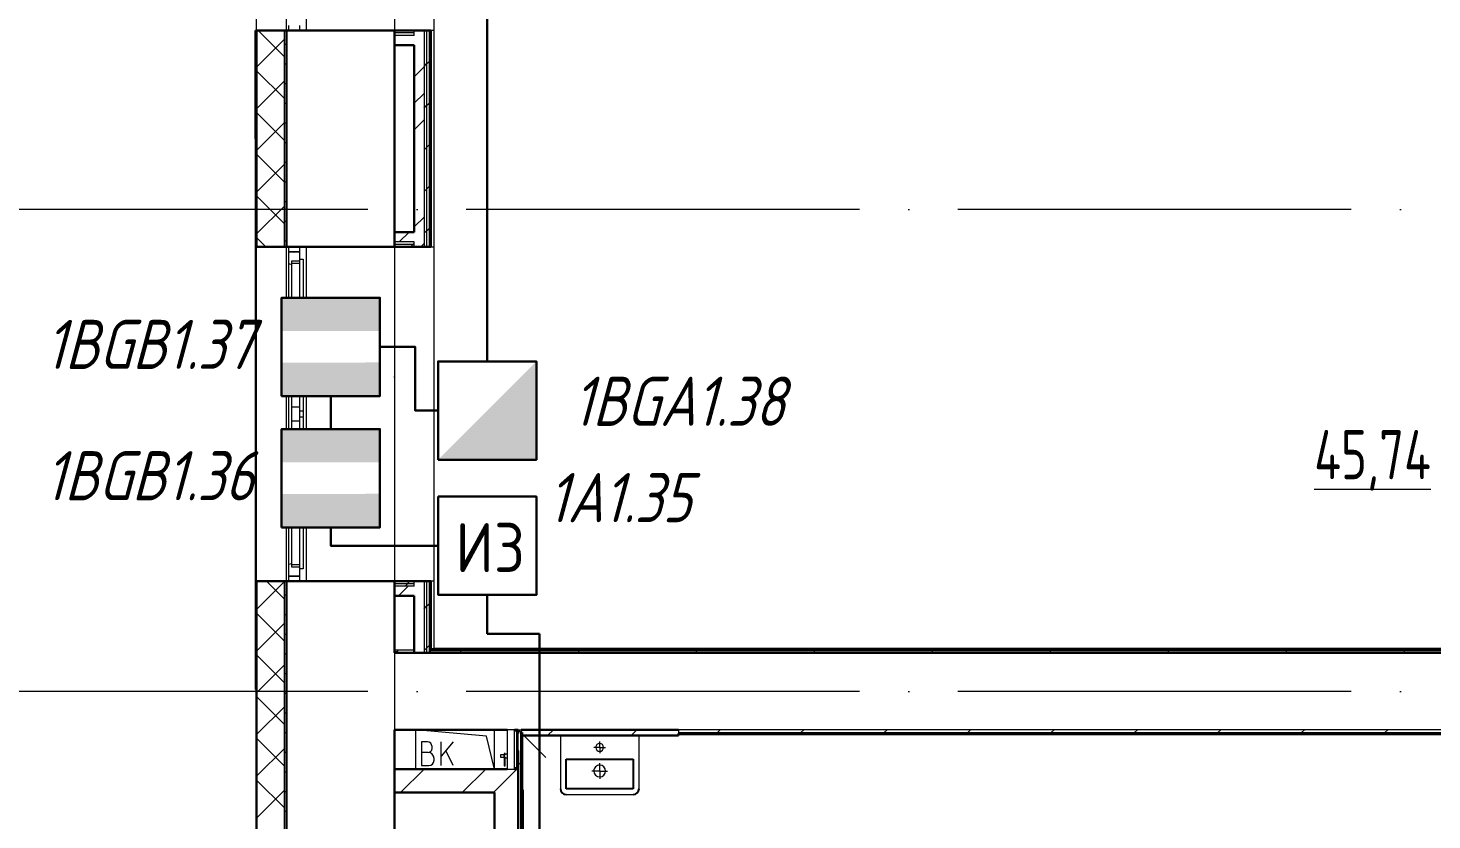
# Model space of a CAD drawing. Header units: millimetres. Extents: x -259793 to 1187961, y -549744 to 43070.
# Drawn here: x -67320 to -60181, y -14647 to -10621 of the extents above; entities that cross this region are included whole.
import ezdxf
from ezdxf.enums import TextEntityAlignment as Align

# ---------------------------------------------------------------- set-up
doc = ezdxf.new("R2010")
doc.units = ezdxf.units.MM
doc.linetypes.add('ADSK_Линия сетки', pattern=[25, 20, -2.5, 0, -2.5])
for name, color, linetype, lineweight in [('_ Окна', 7, 'Continuous', 9), ('RC-Извещатели_охранные', 5, 'Continuous', 30), ('RC-Линии_связи-Адресные', 5, 'Continuous', 30), ('RC-Прочее_оборудование', 5, 'Continuous', 30), ('лс', 5, 'Continuous', 30), ('Марки помещений', 252, 'Continuous', 20), ('Оборудование', 8, 'Continuous', 18), ('Ограждение', 252, 'Continuous', 9), ('Окна', 252, 'Continuous', 9), ('Оси', 252, 'Continuous', 9), ('Перекрытие', 252, 'Continuous', 18), ('Стены внутренние', 7, 'Continuous', 18), ('Стены наружные', 7, 'Continuous', 18), ('Стены штриховка', 7, 'Continuous', 9)]:
    doc.layers.add(name, color=color, linetype=linetype, lineweight=lineweight)
doc.layers.add('RC-Позиционные_обозначения', color=7, linetype='Continuous')
doc.layers.add('Узлы', color=7, linetype='Continuous')
doc.styles.add('GOST Common_3', font='', dxfattribs={"height": 3.5})
doc.styles.add('ISOCPEUR', font='isocpeur.ttf', dxfattribs={"width": 0.9, "height": 350})
doc.styles.add('RubezhCAD', font='', dxfattribs={"oblique": 10})
doc.styles.get("Standard").update_dxf_attribs({"font": ''})
doc.styles.get('GOST Common_3').set_extended_font_data('GOST 2.304 type A')
doc.styles.get('RubezhCAD').set_extended_font_data('GOST type A')
doc.styles.get('Standard').set_extended_font_data('GOST type B')

# ---------------------------------------------------------------- blocks, each defined once
blk = doc.blocks.new('RC-UGO-IOZ-02')
at = {"layer": 'RC-Извещатели_охранные'}
blk.add_attdef('PSTN', text='', height=2.5, dxfattribs=at).set_placement((0.977, 2.603), align=Align.BOTTOM_LEFT)
blk.add_wipeout([(2.5, -2.5), (2.5, 2.5), (-2.5, 2.5), (-2.5, -2.5)]).dxf.layer = 'RC-Извещатели_охранные'
blk.add_wipeout([(-2.5, -2.5), (-2.5, 2.5), (2.5, 2.5), (2.5, -2.5)]).dxf.layer = 'RC-Извещатели_охранные'
h = blk.add_hatch(color=256, dxfattribs=at)
h.dxf.hatch_style = 1
h.paths.add_polyline_path([(2.5, -2.5), (2.5, 2.5), (0, 0), (-2.5, -2.5)])
blk.add_lwpolyline([(-2.5, -2.5), (2.5, -2.5), (2.5, 2.5), (-2.5, 2.5)], close=True, dxfattribs=at)
blk = doc.blocks.new('RC-UGO-IOM-02')
at = {"layer": 'RC-Извещатели_охранные'}
blk.add_point((0, 0), dxfattribs=at)
blk.add_attdef('PSTN', text='', height=2.5, dxfattribs=at).set_placement((0.977, 2.603), align=Align.BOTTOM_LEFT)
blk.add_wipeout([(2.5, -2.5), (2.5, 2.5), (-2.5, 2.5), (-2.5, -2.5)]).dxf.layer = 'RC-Извещатели_охранные'
blk.add_wipeout([(-2.5, -2.5), (-2.5, 2.5), (2.5, 2.5), (2.5, -2.5)]).dxf.layer = 'RC-Извещатели_охранные'
h = blk.add_hatch(color=256, dxfattribs=at)
h.dxf.hatch_style = 1
h.paths.add_polyline_path([(2.5, 0.8), (2.5, 2.506), (-2.5, 2.499), (-2.5, 0.8)])
h = blk.add_hatch(color=256, dxfattribs=at)
h.dxf.hatch_style = 1
h.paths.add_polyline_path([(2.5, -2.5), (2.5, -0.794), (-2.5, -0.801), (-2.5, -2.5)])
blk.add_lwpolyline([(-2.5, -2.5), (2.5, -2.5), (2.5, 2.5), (-2.5, 2.5)], close=True, dxfattribs=at)
blk = doc.blocks.new('RC-UGO-IZ-01')
at = {"layer": 'RC-Прочее_оборудование'}
blk.add_point((2.5, 0), dxfattribs=at)
blk.add_attdef('PSTN', text='', height=2.5, dxfattribs=at).set_placement((5.664, 2.581), align=Align.BOTTOM_CENTER)
blk.add_wipeout([(2.493, -2.499), (-2.493, -2.499), (-2.493, 2.499), (2.493, 2.499)]).dxf.layer = 'RC-Прочее_оборудование'
blk.add_wipeout([(-2.493, -2.499), (-2.493, 2.499), (2.493, 2.499), (2.493, -2.499)]).dxf.layer = 'RC-Прочее_оборудование'
blk.add_lwpolyline([(-2.493, 2.499), (2.493, 2.499), (2.493, -2.499), (-2.493, -2.499), (-2.493, 2.499)], close=True, dxfattribs=at)
blk.add_lwpolyline([(-2.493, 2.499), (-2.487, 2.499)], dxfattribs=at)
blk.add_lwpolyline([(-2.493, 2.499), (-2.487, 2.499)], dxfattribs=at)
at = {"layer": 'RC-Прочее_оборудование', "ltscale": 100, "style": 'ISOCPEUR', "width": 0.9}
blk.add_text('ИЗ', height=2.5, dxfattribs=at).set_placement((0.145, -0.085), align=Align.MIDDLE)
blk = doc.blocks.new('1 этаж')
at = {"color": 251, "lineweight": 18, "true_color": 0x636466}
for p, q in [((-64988.1, -14222.1), (-65347.8, -14188.7)), ((-65347.8, -14388.7), (-65347.8, -14188.7)), ((-65288.8, -14251), (-65318.8, -14251)), ((-65318.8, -14251), (-65318.8, -14371)), ((-65265.4, -14284.3), (-65265.4, -14274.3)), ((-65158.8, -14251), (-65218.8, -14322.5)), ((-65218.8, -14371), (-65218.8, -14251)), ((-64947.8, -14388.7), (-64988.1, -14222.1)), ((-65285.4, -14304.3), (-65318.8, -14304.3)), ((-65255.4, -14344.3), (-65255.4, -14334.3)), ((-65158.8, -14371), (-65194.7, -14293.9)), ((-65318.8, -14371), (-65282.1, -14371))]:
    blk.add_line(p, q, dxfattribs=at)
for centre, radius, start, end in [((-65288.8, -14274.3), 23.3, 0, 90), ((-65285.4, -14284.3), 20, 270, 0), ((-65285.4, -14334.3), 30, 0, 90), ((-65282.1, -14344.3), 26.7, 270, 0)]:
    blk.add_arc(centre, radius, start, end, dxfattribs=at)
at = {"layer": '_ Окна', "color": 251, "true_color": 0x636466}
for p, q in [((-65995.8, -10608.7), (-65995.8, -10633.7)), ((-65937.8, -10633.7), (-65937.8, -10608.7)), ((-65995.8, -11733.7), (-65995.8, -11758.7)), ((-65995.8, -11758.7), (-65937.8, -11758.7)), ((-65937.8, -11758.7), (-65937.8, -11733.7)), ((-65937.8, -13408.7), (-65995.8, -13408.7)), ((-65995.8, -13408.7), (-65995.8, -13433.7)), ((-65937.8, -13433.7), (-65937.8, -13408.7))]:
    blk.add_line(p, q, dxfattribs=at)
at = {"layer": '_ Окна', "color": 251, "lineweight": 18, "true_color": 0x636466}
for p, q in [((-65937.8, -11758.7), (-65995.8, -11758.7)), ((-65995.8, -11758.7), (-65995.8, -11818.2)), ((-65937.8, -11796.7), (-65937.8, -11758.7)), ((-65995.8, -11818.2), (-65978.8, -11822.7)), ((-65978.8, -11804.7), (-65937.8, -11804.7)), ((-65978.8, -11816.7), (-65978.8, -11804.7)), ((-65978.8, -13344.7), (-65995.8, -13349.3)), ((-65995.8, -13349.3), (-65995.8, -13408.7)), ((-65995.8, -13408.7), (-65937.8, -13408.7)), ((-65978.8, -13362.7), (-65978.8, -13350.7)), ((-65937.8, -13362.7), (-65978.8, -13362.7)), ((-65937.8, -13408.7), (-65937.8, -13370.7))]:
    blk.add_line(p, q, dxfattribs=at)
at = {"layer": 'Оборудование', "color": 251, "true_color": 0x636466}
for p, q in [((-64846.4, -14188.7), (-64882.8, -14188.7)), ((-64882.8, -14188.7), (-64882.8, -14388.7)), ((-64845.5, -14387.8), (-64845.5, -14189.6)), ((-64835.8, -14195.7), (-64845.5, -14195.7)), ((-64834.8, -14380.8), (-64834.8, -14196.7)), ((-64827.8, -14188.7), (-64686.4, -14330.2)), ((-64835.8, -14216.7), (-64834.4, -14216.7)), ((-64834.3, -14216.7), (-64835.8, -14216.7)), ((-64827.8, -14207.7), (-64833.3, -14207.7)), ((-64827.8, -14369.7), (-64827.8, -14207.7)), ((-64900.7, -14316.1), (-64918.1, -14316.1)), ((-64918.1, -14316.1), (-64918.1, -14328.4)), ((-64918.1, -14328.4), (-64900.7, -14328.4)), ((-64898.7, -14314.2), (-64900.7, -14316.1)), ((-64900.7, -14316.1), (-64900.7, -14328.4)), ((-64900.7, -14328.4), (-64898.7, -14330.3)), ((-64882.8, -14312.6), (-64898.7, -14312.6)), ((-64898.7, -14312.6), (-64898.7, -14331.9)), ((-64898.7, -14331.9), (-64882.8, -14331.9)), ((-64893.2, -14309.1), (-64898.2, -14309.1)), ((-64898.2, -14309.1), (-64898.2, -14317.4)), ((-64898.2, -14327.1), (-64898.2, -14372.9)), ((-64893.2, -14317.4), (-64893.2, -14309.1)), ((-64893.2, -14372.9), (-64893.2, -14327.1)), ((-64825.8, -14292.2), (-64827.8, -14292.2)), ((-64825.8, -14296.2), (-64825.8, -14292.2)), ((-64825.8, -14296.2), (-64825.8, -14356.7)), ((-64898.2, -14372.9), (-64893.2, -14372.9)), ((-64882.8, -14388.7), (-64846.4, -14388.7)), ((-64845.5, -14381.7), (-64835.8, -14381.7)), ((-64834.4, -14360.7), (-64835.8, -14360.7)), ((-64834.4, -14360.7), (-64835.8, -14360.7)), ((-64833.3, -14369.7), (-64827.8, -14369.7)), ((-64827.8, -14360.7), (-64825.8, -14360.7)), ((-64825.8, -14360.7), (-64825.8, -14356.7))]:
    blk.add_line(p, q, dxfattribs=at)
for points, knots in [([(-64845.5, -14189.6), (-64845.5, -14189.6), (-64845.5, -14189.4), (-64845.6, -14189.3), (-64845.7, -14189.1), (-64845.8, -14189), (-64846, -14188.8), (-64846.2, -14188.8), (-64846.3, -14188.7), (-64846.4, -14188.7)], [-1, -1, -1, -1, -0.833333, -0.75, -0.583333, -0.458333, -0.333333, -0.166667, 0, 0, 0, 0]), ([(-64834.8, -14196.7), (-64834.8, -14196.6), (-64834.8, -14196.5), (-64834.9, -14196.3), (-64834.9, -14196.2), (-64835, -14196.1), (-64835.1, -14196), (-64835.3, -14195.8), (-64835.5, -14195.8), (-64835.7, -14195.7), (-64835.8, -14195.7)], [-1, -1, -1, -1, -0.833333, -0.75, -0.666667, -0.583333, -0.458333, -0.333333, -0.166667, 0, 0, 0, 0]), ([(-64833.3, -14207.7), (-64833.4, -14207.7), (-64833.6, -14207.7), (-64833.9, -14207.6), (-64834, -14207.5), (-64834.2, -14207.4), (-64834.4, -14207.3), (-64834.5, -14207.1), (-64834.6, -14207), (-64834.7, -14206.8), (-64834.8, -14206.5), (-64834.8, -14206.3), (-64834.8, -14206.2)], [-1, -1, -1, -1, -0.833333, -0.75, -0.666667, -0.583333, -0.5, -0.416667, -0.333333, -0.25, -0.166667, 0, 0, 0, 0]), ([(-64846.4, -14388.7), (-64846.3, -14388.7), (-64846.2, -14388.7), (-64846, -14388.6), (-64845.8, -14388.5), (-64845.7, -14388.4), (-64845.6, -14388.2), (-64845.5, -14388), (-64845.5, -14387.9), (-64845.5, -14387.8)], [0, 0, 0, 0, 0.166667, 0.333333, 0.458333, 0.583333, 0.708333, 0.833333, 1, 1, 1, 1]), ([(-64835.8, -14381.7), (-64835.7, -14381.7), (-64835.5, -14381.7), (-64835.3, -14381.6), (-64835.1, -14381.5), (-64835, -14381.4), (-64834.9, -14381.3), (-64834.9, -14381.1), (-64834.8, -14381), (-64834.8, -14380.9), (-64834.8, -14380.8)], [0, 0, 0, 0, 0.166667, 0.333333, 0.458333, 0.583333, 0.666667, 0.75, 0.833333, 1, 1, 1, 1]), ([(-64834.8, -14371.3), (-64834.8, -14371.1), (-64834.8, -14370.9), (-64834.7, -14370.7), (-64834.6, -14370.5), (-64834.5, -14370.3), (-64834.4, -14370.2), (-64834.2, -14370), (-64834, -14369.9), (-64833.9, -14369.8), (-64833.6, -14369.8), (-64833.4, -14369.7), (-64833.3, -14369.7)], [0, 0, 0, 0, 0.166667, 0.25, 0.333333, 0.416667, 0.5, 0.583333, 0.666667, 0.75, 0.833333, 1, 1, 1, 1])]:
    blk.add_open_spline(points, degree=3, knots=knots, dxfattribs=at)
at = {"layer": 'Ограждение', "color": 251, "true_color": 0x636466}
for p, q in [((-65255.8, -6073.7), (-65255.8, -13778.7)), ((-65905.8, -8933.7), (-65905.8, -10633.7)), ((-65455.8, -8933.7), (-65455.8, -10633.7)), ((-65255.8, -8933.7), (-65255.8, -10633.7)), ((-65255.8, -10633.7), (-65270.8, -10633.7)), ((-65905.8, -11733.7), (-65905.8, -13433.7)), ((-65455.8, -11733.7), (-65455.8, -13433.7)), ((-65270.8, -11733.7), (-65255.8, -11733.7)), ((-65255.8, -11733.7), (-65255.8, -13433.7)), ((-65255.8, -13433.7), (-65270.8, -13433.7)), ((-65255.8, -13773.7), (-59525.8, -13773.7)), ((-65355.8, -13783.7), (-65455.8, -13783.7)), ((-64012.8, -14213.7), (-58590.8, -14213.7)), ((-64807.8, -14493.7), (-64802.8, -14493.7)), ((-64802.8, -14493.7), (-64802.8, -19958.7))]:
    blk.add_line(p, q, dxfattribs=at)
at = {"layer": 'Окна', "color": 251, "true_color": 0x636466}
for p, q in [((-65995.8, -11818.2), (-65995.8, -13349.3)), ((-65978.8, -12548.7), (-65978.8, -11816.7)), ((-65978.8, -11816.7), (-65937.8, -11816.7)), ((-65937.8, -12568.7), (-65937.8, -11796.7)), ((-65937.8, -11796.7), (-65920.8, -11796.7)), ((-65920.8, -11796.7), (-65920.8, -12568.7)), ((-65978.8, -12618.7), (-65978.8, -12548.7)), ((-65937.8, -12548.7), (-65978.8, -12548.7)), ((-65978.8, -13350.7), (-65978.8, -12618.7)), ((-65978.8, -12618.7), (-65937.8, -12618.7)), ((-65937.8, -12598.7), (-65937.8, -12568.7)), ((-65920.8, -12568.7), (-65937.8, -12568.7)), ((-65937.8, -13370.7), (-65937.8, -12598.7)), ((-65937.8, -12598.7), (-65920.8, -12598.7)), ((-65920.8, -12568.7), (-65920.8, -12598.7)), ((-65920.8, -12598.7), (-65920.8, -13370.7)), ((-65937.8, -13350.7), (-65978.8, -13350.7)), ((-65920.8, -13370.7), (-65937.8, -13370.7))]:
    blk.add_line(p, q, dxfattribs=at)
at = {"layer": 'Оси', "color": 251, "linetype": 'ADSK_Линия сетки', "ltscale": 100, "true_color": 0x636466}
for p, q in [((-65455.8, -2643.7), (-65455.8, -33769.9)), ((4411.5, -11543.7), (-72528.1, -11543.7)), ((4411.5, -13993.7), (-72528.1, -13993.7))]:
    blk.add_line(p, q, dxfattribs=at)
at = {"layer": 'Перекрытие', "color": 251, "ltscale": 100, "true_color": 0x636466}
blk.add_line((-65347.8, -14388.7), (-65347.8, -14188.7), dxfattribs=at)
at = {"layer": 'Стены внутренние', "color": 251, "true_color": 0x636466}
for p, q in [((-66157.8, -10633.7), (-66157.8, -8933.7)), ((-66005.8, -10633.7), (-66005.8, -8933.7)), ((-66157.8, -13433.7), (-66157.8, -11733.7)), ((-66005.8, -13433.7), (-66005.8, -11733.7)), ((-64827.8, -14188.7), (-64812.8, -14188.7))]:
    blk.add_line(p, q, dxfattribs=at)
at = {"layer": 'Стены внутренние', "color": 251, "lineweight": 30, "true_color": 0x636466}
for p, q in [((-66157.8, -10633.7), (-66157.8, -11733.7)), ((-66015.8, -10633.7), (-66157.8, -10633.7)), ((-65455.8, -10633.7), (-66005.8, -10633.7)), ((-66005.8, -10633.7), (-66005.8, -11733.7)), ((-65455.8, -11658.7), (-65455.8, -10708.7)), ((-66157.8, -11733.7), (-66015.8, -11733.7)), ((-66005.8, -11733.7), (-65455.8, -11733.7)), ((-66157.8, -13433.7), (-66157.8, -20845.7)), ((-66015.8, -13433.7), (-66157.8, -13433.7)), ((-65455.8, -13433.7), (-66005.8, -13433.7)), ((-66005.8, -13433.7), (-66005.8, -20693.7)), ((-65455.8, -13798.7), (-65455.8, -13508.7)), ((-65355.8, -13798.7), (-65455.8, -13798.7)), ((-65455.8, -14388.7), (-65455.8, -14188.7)), ((-65455.8, -14188.7), (-64882.8, -14188.7)), ((-64846.2, -14188.7), (-64827.8, -14188.7)), ((-64812.8, -14188.7), (-64012.8, -14188.7)), ((-65455.8, -20143.7), (-65455.8, -14508.7))]:
    blk.add_line(p, q, dxfattribs=at)
at = {"layer": 'Стены внутренние', "color": 251, "linetype": 'Continuous', "lineweight": 9, "true_color": 0x636466}
for p, q in [((-66015.8, -10767.9), (-66148, -10635.7)), ((-66155.8, -10817.6), (-66015.8, -10677.6)), ((-66015.8, -10980), (-66155.8, -10840)), ((-66155.8, -11029.7), (-66015.8, -10889.7)), ((-66015.8, -11192.1), (-66155.8, -11052.1)), ((-66155.8, -11080), (-66155.8, -11080)), ((-66155.8, -11241.8), (-66015.8, -11101.8)), ((-66015.8, -11404.3), (-66155.8, -11264.3)), ((-66155.8, -11283.2), (-66155.8, -11283.2)), ((-66155.8, -11454), (-66015.8, -11314)), ((-66015.8, -11616.4), (-66155.8, -11476.4)), ((-66155.8, -11666.1), (-66015.8, -11526.1)), ((-66155.8, -11588), (-66155.8, -11588)), ((-66112.6, -11731.7), (-66155.8, -11688.5)), ((-66155.8, -13575.3), (-66015.8, -13435.3)), ((-66125.2, -13435.7), (-66125.6, -13435.2)), ((-66015.8, -13525.6), (-66105.7, -13435.7)), ((-66155.8, -13518.4), (-66155.8, -13518.4)), ((-66015.8, -13737.7), (-66155.8, -13597.7)), ((-66155.8, -13787.4), (-66015.8, -13647.4)), ((-66015.8, -13949.9), (-66155.8, -13809.9)), ((-66155.8, -13823.2), (-66155.8, -13823.2)), ((-66155.8, -13999.6), (-66015.8, -13859.6)), ((-66015.8, -14162), (-66155.8, -14022)), ((-66155.8, -14211.7), (-66015.8, -14071.7)), ((-66155.9, -14195.3), (-66157.8, -14192.1)), ((-66015.8, -14374.1), (-66155.8, -14234.1)), ((-66155.8, -14423.8), (-66015.8, -14283.8)), ((-66155.8, -14398.8), (-66157.8, -14395.3)), ((-66155.8, -14432.8), (-66155.8, -14432.8)), ((-66015.8, -14586.3), (-66155.8, -14446.3)), ((-66155.8, -14636), (-66015.8, -14496)), ((-66155.8, -14636), (-66155.8, -14636))]:
    blk.add_line(p, q, dxfattribs=at)
at = {"layer": 'Стены наружные', "color": 251, "lineweight": 30, "true_color": 0x636466}
for p, q in [((-66162.8, -10633.7), (-66162.8, -11183.7)), ((-66157.8, -10633.7), (-66162.8, -10633.7)), ((-66005.8, -10633.7), (-66015.8, -10633.7)), ((-65270.8, -10633.7), (-65455.8, -10633.7)), ((-65455.8, -10633.7), (-65455.8, -10708.7)), ((-65270.8, -11733.7), (-65270.8, -10633.7)), ((-65455.8, -10708.7), (-65355.8, -10708.7)), ((-65355.8, -10708.7), (-65355.8, -11658.7)), ((-66162.8, -11183.7), (-66157.8, -11183.7)), ((-65355.8, -11658.7), (-65455.8, -11658.7)), ((-65455.8, -11658.7), (-65455.8, -11733.7)), ((-66015.8, -11733.7), (-66005.8, -11733.7)), ((-65455.8, -11733.7), (-65270.8, -11733.7)), ((-66005.8, -13433.7), (-66015.8, -13433.7)), ((-65270.8, -13433.7), (-65455.8, -13433.7)), ((-65455.8, -13433.7), (-65455.8, -13508.7)), ((-65270.8, -13778.7), (-65270.8, -13433.7)), ((-65455.8, -13508.7), (-65355.8, -13508.7)), ((-65355.8, -13508.7), (-65355.8, -13798.7)), ((-65355.8, -13798.7), (-59500.8, -13798.7)), ((-65275.8, -13783.7), (-65275.8, -13778.7)), ((-59515.8, -13783.7), (-65275.8, -13783.7)), ((-59520.8, -13778.7), (-65270.8, -13778.7)), ((-64827.8, -14188.7), (-64827.8, -14207.7)), ((-64807.8, -14203.7), (-64812.8, -14203.7)), ((-64812.8, -14203.7), (-64812.8, -19963.7)), ((-64807.8, -19958.7), (-64807.8, -14203.7)), ((-64812.8, -14218.7), (-64012.8, -14218.7)), ((-64012.8, -14208.7), (-58590.8, -14208.7)), ((-64012.8, -14218.7), (-64012.8, -14208.7)), ((-64882.8, -14388.7), (-65455.8, -14388.7)), ((-65455.8, -14388.7), (-65455.8, -14508.7)), ((-64827.8, -14388.7), (-64846.2, -14388.7)), ((-64827.8, -14369.7), (-64827.8, -19968.7)), ((-65455.8, -14508.7), (-64947.8, -14508.7)), ((-64947.8, -14508.7), (-64947.8, -20143.7))]:
    blk.add_line(p, q, dxfattribs=at)
at = {"layer": 'Стены наружные', "color": 251, "linetype": 'Continuous', "lineweight": 9, "true_color": 0x636466}
for p, q in [((-66005.8, -10704), (-66015.8, -10704)), ((-65360.6, -10658.7), (-65355.8, -10654)), ((-65275.8, -10644.7), (-65270.8, -10639.7)), ((-65275.8, -10715.4), (-65270.8, -10710.4)), ((-66005.8, -10804), (-66015.8, -10804)), ((-65355.8, -10868.7), (-65305.8, -10818.7)), ((-65305.8, -10816.1), (-65293.3, -10803.6)), ((-65293.3, -10803.6), (-65280.8, -10791.1)), ((-65275.8, -10786.1), (-65270.8, -10781.1)), ((-66005.8, -10904), (-66015.8, -10904)), ((-65275.8, -10856.8), (-65270.8, -10851.8)), ((-65355.8, -11003.6), (-65305.8, -10953.6)), ((-65275.8, -10927.5), (-65270.8, -10922.5)), ((-65275.8, -10998.2), (-65270.8, -10993.2)), ((-66005.8, -11004), (-66015.8, -11004)), ((-65305.8, -11028.2), (-65293.3, -11015.7)), ((-65293.3, -11015.7), (-65280.8, -11003.2)), ((-65280.8, -11003.2), (-65275.8, -10998.2)), ((-65275.8, -11069), (-65270.8, -11064)), ((-66005.8, -11104), (-66015.8, -11104)), ((-65355.8, -11138.6), (-65305.8, -11088.6)), ((-65275.8, -11139.7), (-65270.8, -11134.7)), ((-66005.8, -11204), (-66015.8, -11204)), ((-65275.8, -11210.4), (-65270.8, -11205.4)), ((-65305.8, -11240.4), (-65293.3, -11227.9)), ((-65293.3, -11227.9), (-65280.8, -11215.4)), ((-65275.8, -11281.1), (-65270.8, -11276.1)), ((-66005.8, -11304), (-66015.8, -11304)), ((-65275.8, -11351.8), (-65270.8, -11346.8)), ((-66005.8, -11404), (-66015.8, -11404)), ((-65275.8, -11422.5), (-65270.8, -11417.5)), ((-65305.8, -11452.5), (-65293.3, -11440)), ((-65293.3, -11440), (-65280.8, -11427.5)), ((-65280.8, -11427.5), (-65275.8, -11422.5)), ((-65275.8, -11493.2), (-65270.8, -11488.2)), ((-66005.8, -11504), (-66015.8, -11504)), ((-65275.8, -11563.9), (-65270.8, -11558.9)), ((-66005.8, -11604), (-66015.8, -11604)), ((-65355.8, -11632), (-65305.8, -11582)), ((-65275.8, -11634.6), (-65270.8, -11629.6)), ((-66005.8, -11704), (-66015.8, -11704)), ((-65432.5, -11708.7), (-65382.5, -11658.7)), ((-65305.8, -11664.6), (-65293.3, -11652.1)), ((-65293.3, -11652.1), (-65280.8, -11639.6)), ((-65275.8, -11705.4), (-65270.8, -11700.4)), ((-65374.9, -11733.7), (-65362.4, -11721.2)), ((-65362.4, -11721.2), (-65355.8, -11714.6)), ((-65322.6, -11733.7), (-65305.8, -11717)), ((-65436, -13508.7), (-65386, -13458.7)), ((-65402.8, -13458.7), (-65390.3, -13446.2)), ((-65390.3, -13446.2), (-65377.8, -13433.7)), ((-65275.8, -13473.1), (-65270.8, -13468.1)), ((-66005.8, -13504), (-66015.8, -13504)), ((-65305.8, -13573.8), (-65293.3, -13561.3)), ((-65293.3, -13561.3), (-65280.8, -13548.8)), ((-65280.8, -13548.8), (-65275.8, -13543.8)), ((-65275.8, -13543.8), (-65270.8, -13538.8)), ((-66005.8, -13604), (-66015.8, -13604)), ((-65275.8, -13614.5), (-65270.8, -13609.5)), ((-66005.8, -13704), (-66015.8, -13704)), ((-65275.8, -13685.3), (-65270.8, -13680.3)), ((-65305.8, -13786), (-65293.3, -13773.5)), ((-65293.3, -13773.5), (-65280.8, -13761)), ((-65275.8, -13756), (-65270.8, -13751)), ((-66005.8, -13804), (-66015.8, -13804)), ((-65232.9, -13783.7), (-65227.9, -13778.7)), ((-65162.1, -13783.7), (-65157.1, -13778.7)), ((-65119.8, -13798.7), (-65119.8, -13783.7)), ((-65091.4, -13783.7), (-65086.4, -13778.7)), ((-65020.7, -13783.7), (-65015.7, -13778.7)), ((-64950, -13783.7), (-64945, -13778.7)), ((-64879.3, -13783.7), (-64874.3, -13778.7)), ((-64808.6, -13783.7), (-64803.6, -13778.7)), ((-64737.9, -13783.7), (-64732.9, -13778.7)), ((-64667.2, -13783.7), (-64662.2, -13778.7)), ((-64596.5, -13783.7), (-64591.5, -13778.7)), ((-64525.8, -13783.7), (-64520.8, -13778.7)), ((-64519.8, -13798.7), (-64519.8, -13783.7)), ((-64455, -13783.7), (-64450, -13778.7)), ((-64384.3, -13783.7), (-64379.3, -13778.7)), ((-64313.6, -13783.7), (-64308.6, -13778.7)), ((-64242.9, -13783.7), (-64237.9, -13778.7)), ((-64172.2, -13783.7), (-64167.2, -13778.7)), ((-64101.5, -13783.7), (-64096.5, -13778.7)), ((-64030.8, -13783.7), (-64025.8, -13778.7)), ((-63960.1, -13783.7), (-63955.1, -13778.7)), ((-63919.8, -13798.7), (-63919.8, -13783.7)), ((-63889.4, -13783.7), (-63884.4, -13778.7)), ((-63818.6, -13783.7), (-63813.6, -13778.7)), ((-63747.9, -13783.7), (-63742.9, -13778.7)), ((-63677.2, -13783.7), (-63672.2, -13778.7)), ((-63606.5, -13783.7), (-63601.5, -13778.7)), ((-63535.8, -13783.7), (-63530.8, -13778.7)), ((-63465.1, -13783.7), (-63460.1, -13778.7)), ((-63394.4, -13783.7), (-63389.4, -13778.7)), ((-63323.7, -13783.7), (-63318.7, -13778.7)), ((-63319.8, -13798.7), (-63319.8, -13783.7)), ((-63253, -13783.7), (-63248, -13778.7)), ((-63182.3, -13783.7), (-63177.3, -13778.7)), ((-63111.5, -13783.7), (-63106.5, -13778.7)), ((-63040.8, -13783.7), (-63035.8, -13778.7)), ((-62970.1, -13783.7), (-62965.1, -13778.7)), ((-62899.4, -13783.7), (-62894.4, -13778.7)), ((-62828.7, -13783.7), (-62823.7, -13778.7)), ((-62758, -13783.7), (-62753, -13778.7)), ((-62719.8, -13798.7), (-62719.8, -13783.7)), ((-62687.3, -13783.7), (-62682.3, -13778.7)), ((-62616.6, -13783.7), (-62611.6, -13778.7)), ((-62545.9, -13783.7), (-62540.9, -13778.7)), ((-62475.1, -13783.7), (-62470.1, -13778.7)), ((-62404.4, -13783.7), (-62399.4, -13778.7)), ((-62333.7, -13783.7), (-62328.7, -13778.7)), ((-62263, -13783.7), (-62258, -13778.7)), ((-62192.3, -13783.7), (-62187.3, -13778.7)), ((-62121.6, -13783.7), (-62116.6, -13778.7)), ((-62119.8, -13798.7), (-62119.8, -13783.7)), ((-62050.9, -13783.7), (-62045.9, -13778.7)), ((-61980.2, -13783.7), (-61975.2, -13778.7)), ((-61909.5, -13783.7), (-61904.5, -13778.7)), ((-61838.7, -13783.7), (-61833.7, -13778.7)), ((-61768, -13783.7), (-61763, -13778.7)), ((-61697.3, -13783.7), (-61692.3, -13778.7)), ((-61626.6, -13783.7), (-61621.6, -13778.7)), ((-61555.9, -13783.7), (-61550.9, -13778.7)), ((-61519.8, -13798.7), (-61519.8, -13783.7)), ((-61485.2, -13783.7), (-61480.2, -13778.7)), ((-61414.5, -13783.7), (-61409.5, -13778.7)), ((-61343.8, -13783.7), (-61338.8, -13778.7)), ((-61273.1, -13783.7), (-61268.1, -13778.7)), ((-61202.4, -13783.7), (-61197.4, -13778.7)), ((-61131.6, -13783.7), (-61126.6, -13778.7)), ((-61060.9, -13783.7), (-61055.9, -13778.7)), ((-60990.2, -13783.7), (-60985.2, -13778.7)), ((-60919.8, -13798.7), (-60919.8, -13783.7)), ((-60919.5, -13783.7), (-60914.5, -13778.7)), ((-60848.8, -13783.7), (-60843.8, -13778.7)), ((-60778.1, -13783.7), (-60773.1, -13778.7)), ((-60707.4, -13783.7), (-60702.4, -13778.7)), ((-60636.7, -13783.7), (-60631.7, -13778.7)), ((-60566, -13783.7), (-60561, -13778.7)), ((-60495.2, -13783.7), (-60490.2, -13778.7)), ((-60424.5, -13783.7), (-60419.5, -13778.7)), ((-60353.8, -13783.7), (-60348.8, -13778.7)), ((-60319.8, -13798.7), (-60319.8, -13783.7)), ((-60283.1, -13783.7), (-60278.1, -13778.7)), ((-60212.4, -13783.7), (-60207.4, -13778.7)), ((-66005.8, -13904), (-66015.8, -13904)), ((-66005.8, -14004), (-66015.8, -14004)), ((-66005.8, -14104), (-66015.8, -14104)), ((-66005.8, -14204), (-66015.8, -14204)), ((-64677.9, -14218.7), (-64647.9, -14188.7)), ((-64253.6, -14218.7), (-64223.6, -14188.7)), ((-63960.8, -14208.7), (-63955.8, -14203.7)), ((-63890.1, -14208.7), (-63885.1, -14203.7)), ((-63819.4, -14208.7), (-63814.4, -14203.7)), ((-63814.4, -14203.7), (-63799.4, -14188.7)), ((-63748.7, -14208.7), (-63743.7, -14203.7)), ((-63678, -14208.7), (-63673, -14203.7)), ((-63607.3, -14208.7), (-63602.3, -14203.7)), ((-63536.5, -14208.7), (-63531.5, -14203.7)), ((-63465.8, -14208.7), (-63460.8, -14203.7)), ((-63395.1, -14208.7), (-63390.1, -14203.7)), ((-63390.1, -14203.7), (-63375.1, -14188.7)), ((-63324.4, -14208.7), (-63319.4, -14203.7)), ((-63253.7, -14208.7), (-63248.7, -14203.7)), ((-63183, -14208.7), (-63178, -14203.7)), ((-63112.3, -14208.7), (-63107.3, -14203.7)), ((-63041.6, -14208.7), (-63036.6, -14203.7)), ((-62970.9, -14208.7), (-62965.9, -14203.7)), ((-62965.9, -14203.7), (-62950.9, -14188.7)), ((-62900.1, -14208.7), (-62895.1, -14203.7)), ((-62829.4, -14208.7), (-62824.4, -14203.7)), ((-62758.7, -14208.7), (-62753.7, -14203.7)), ((-62688, -14208.7), (-62683, -14203.7)), ((-62617.3, -14208.7), (-62612.3, -14203.7)), ((-62546.6, -14208.7), (-62541.6, -14203.7)), ((-62541.6, -14203.7), (-62526.6, -14188.7)), ((-62475.9, -14208.7), (-62470.9, -14203.7)), ((-62405.2, -14208.7), (-62400.2, -14203.7)), ((-62334.5, -14208.7), (-62329.5, -14203.7)), ((-62263.7, -14208.7), (-62258.7, -14203.7)), ((-62193, -14208.7), (-62188, -14203.7)), ((-62122.3, -14208.7), (-62117.3, -14203.7)), ((-62117.3, -14203.7), (-62102.3, -14188.7)), ((-62051.6, -14208.7), (-62046.6, -14203.7)), ((-61980.9, -14208.7), (-61975.9, -14203.7)), ((-61910.2, -14208.7), (-61905.2, -14203.7)), ((-61839.5, -14208.7), (-61834.5, -14203.7)), ((-61768.8, -14208.7), (-61763.8, -14203.7)), ((-61698.1, -14208.7), (-61693.1, -14203.7)), ((-61693.1, -14203.7), (-61678.1, -14188.7)), ((-61627.4, -14208.7), (-61622.4, -14203.7)), ((-61556.6, -14208.7), (-61551.6, -14203.7)), ((-61485.9, -14208.7), (-61480.9, -14203.7)), ((-61415.2, -14208.7), (-61410.2, -14203.7)), ((-61344.5, -14208.7), (-61339.5, -14203.7)), ((-61273.8, -14208.7), (-61268.8, -14203.7)), ((-61268.8, -14203.7), (-61253.8, -14188.7)), ((-61203.1, -14208.7), (-61198.1, -14203.7)), ((-61132.4, -14208.7), (-61127.4, -14203.7)), ((-61061.7, -14208.7), (-61056.7, -14203.7)), ((-60991, -14208.7), (-60986, -14203.7)), ((-60920.2, -14208.7), (-60915.2, -14203.7)), ((-60849.5, -14208.7), (-60844.5, -14203.7)), ((-60844.5, -14203.7), (-60829.5, -14188.7)), ((-60778.8, -14208.7), (-60773.8, -14203.7)), ((-60708.1, -14208.7), (-60703.1, -14203.7)), ((-60637.4, -14208.7), (-60632.4, -14203.7)), ((-60566.7, -14208.7), (-60561.7, -14203.7)), ((-60496, -14208.7), (-60491, -14203.7)), ((-60425.3, -14208.7), (-60420.3, -14203.7)), ((-60420.3, -14203.7), (-60405.3, -14188.7)), ((-60354.6, -14208.7), (-60349.6, -14203.7)), ((-60283.8, -14208.7), (-60278.8, -14203.7)), ((-60213.1, -14208.7), (-60208.1, -14203.7)), ((-64812.8, -14212.2), (-64807.8, -14207.2)), ((-66005.8, -14304), (-66015.8, -14304)), ((-64812.8, -14282.9), (-64807.8, -14277.9)), ((-64812.8, -14353.6), (-64807.8, -14348.6)), ((-66005.8, -14404), (-66015.8, -14404)), ((-65425.9, -14508.7), (-65305.9, -14388.7)), ((-65111.6, -14508.7), (-64991.6, -14388.7)), ((-64947.8, -14502.1), (-64834.5, -14388.7)), ((-64827.8, -14368.6), (-64812.8, -14353.6)), ((-64812.8, -14424.3), (-64807.8, -14419.3)), ((-64812.8, -14495), (-64807.8, -14490)), ((-66005.8, -14504), (-66015.8, -14504)), ((-64954.5, -14508.7), (-64947.8, -14502.1)), ((-64812.8, -14565.8), (-64807.8, -14560.8)), ((-66005.8, -14604), (-66015.8, -14604)), ((-64812.8, -14636.5), (-64807.8, -14631.5))]:
    blk.add_line(p, q, dxfattribs=at)
at = {"layer": 'Стены наружные', "color": 251, "true_color": 0x636466}
for p, q in [((-66162.8, -13983.7), (-66162.8, -11183.7)), ((-66157.8, -11733.7), (-66162.8, -11733.7)), ((-66162.8, -13433.7), (-66157.8, -13433.7)), ((-65455.8, -13791.2), (-65440.8, -13791.2)), ((-65440.8, -13783.7), (-65440.8, -13791.2)), ((-66157.8, -13983.7), (-66162.8, -13983.7)), ((-64947.8, -14388.7), (-64947.8, -14188.7)), ((-58670.8, -14188.7), (-64012.8, -14188.7))]:
    blk.add_line(p, q, dxfattribs=at)
at = {"layer": 'Стены штриховка', "color": 251, "true_color": 0x636466}
for p, q in [((-66155.8, -10635.7), (-66155.8, -11731.7)), ((-66081.8, -10635.7), (-66155.8, -10635.7)), ((-66081.8, -10635.7), (-66081.8, -10633.7)), ((-66015.8, -11733.7), (-66015.8, -10633.7)), ((-65355.8, -10658.7), (-65355.8, -10633.7)), ((-65305.8, -10633.7), (-65305.8, -11733.7)), ((-65293.3, -10633.7), (-65293.3, -11733.7)), ((-65280.8, -10633.7), (-65280.8, -11733.7)), ((-65275.8, -11733.7), (-65275.8, -10633.7)), ((-65355.8, -10646.2), (-65455.8, -10646.2)), ((-65355.8, -10658.7), (-65455.8, -10658.7)), ((-66155.8, -11731.7), (-66081.8, -11731.7)), ((-66081.8, -11733.7), (-66081.8, -11731.7)), ((-65355.8, -11708.7), (-65455.8, -11708.7)), ((-65355.8, -11721.2), (-65455.8, -11721.2)), ((-65355.8, -11733.7), (-65355.8, -11708.7)), ((-66155.8, -13435.7), (-66155.8, -20845.7)), ((-66081.8, -13435.7), (-66155.8, -13435.7)), ((-66081.8, -13435.7), (-66081.8, -13433.7)), ((-66015.8, -20693.7), (-66015.8, -13433.7)), ((-65355.8, -13446.2), (-65455.8, -13446.2)), ((-65355.8, -13458.7), (-65455.8, -13458.7)), ((-65355.8, -13458.7), (-65355.8, -13433.7)), ((-65305.8, -13433.7), (-65305.8, -13798.7)), ((-65293.3, -13433.7), (-65293.3, -13798.7)), ((-65280.8, -13433.7), (-65280.8, -13798.7)), ((-65275.8, -13778.7), (-65275.8, -13433.7)), ((-65275.8, -13783.7), (-65275.8, -13798.7)), ((-64812.8, -14188.7), (-64812.8, -14203.7)), ((-64012.8, -14188.7), (-64012.8, -14208.7)), ((-64012.8, -14203.7), (-58590.8, -14203.7))]:
    blk.add_line(p, q, dxfattribs=at)
at = {"layer": 'Узлы', "color": 251, "lineweight": 9, "true_color": 0x636466}
for p, q in [((-64612.8, -14218.7), (-64612.8, -14488.7)), ((-64412.8, -14278.7), (-64412.8, -14248.7)), ((-64212.8, -14488.7), (-64212.8, -14218.7)), ((-64412.8, -14278.7), (-64442.8, -14278.7)), ((-64412.8, -14278.7), (-64412.8, -14308.7)), ((-64412.8, -14278.7), (-64382.8, -14278.7)), ((-64412.8, -14398.7), (-64452.8, -14398.7)), ((-64412.8, -14398.7), (-64412.8, -14358.7)), ((-64412.8, -14398.7), (-64412.8, -14438.7)), ((-64412.8, -14398.7), (-64372.8, -14398.7)), ((-64582.8, -14518.7), (-64412.8, -14518.7)), ((-64412.8, -14518.7), (-64242.8, -14518.7))]:
    blk.add_line(p, q, dxfattribs=at)
at = {"layer": 'Узлы', "color": 251, "true_color": 0x636466}
for p, q in [((-64582.8, -14488.7), (-64582.8, -14337.8)), ((-64582.8, -14337.8), (-64242.8, -14337.8)), ((-64242.8, -14337.8), (-64242.8, -14488.7)), ((-64242.8, -14488.7), (-64582.8, -14488.7))]:
    blk.add_line(p, q, dxfattribs=at)
at = {"layer": 'Узлы', "color": 251, "lineweight": 9, "true_color": 0x636466}
for centre, radius, start, end in [((-64412.8, -14278.7), 20, 90, 180.01158), ((-64412.8, -14278.7), 20, 0, 90), ((-64412.8, -14278.7), 20, 180, 270), ((-64412.8, -14278.7), 20, 270, 0), ((-64412.8, -14398.7), 30, 90, 180.00772), ((-64412.8, -14398.7), 30, 180, 270), ((-64412.8, -14398.7), 30, 0, 90), ((-64412.8, -14398.7), 30, 270, 0)]:
    blk.add_arc(centre, radius, start, end, dxfattribs=at)
at = {"layer": 'Узлы', "color": 251, "true_color": 0x636466}
for centre, start, end in [((-64582.8, -14488.7), 180, 270), ((-64242.8, -14488.7), 270, 0)]:
    blk.add_arc(centre, 30, start, end, dxfattribs=at)
at = {"layer": 'Марки помещений', "color": 251, "true_color": 0x636466, "style": 'GOST Common_3', "width": 0.9}
blk.add_text('%%U45,74', height=250, dxfattribs=at).set_placement((-60779.4, -12915.1))

msp = doc.modelspace()

# ---------------------------------------------------------------- linework, layer by layer
at = {"layer": 'RC-Линии_связи-Адресные'}
msp.add_line((-64984.32439, -13700.80806), (-64719.1865, -13700.80806), dxfattribs=at)
at = {"layer": 'лс'}
msp.add_line((-64719.1865, -19765.17536), (-64719.1865, -13700.80806), dxfattribs=at)

# ---------------------------------------------------------------- block references
msp.add_blockref('1 этаж', (0, 0))

# ---------------------------------------------------------------- next in the draw order: block references
at = {"layer": 'RC-Извещатели_охранные', "color": 1, "ltscale": 0.01}
ref = msp.add_blockref('RC-UGO-IOM-02', (-65780.20369, -12242.12103), dxfattribs=dict(at, xscale=100, yscale=100, zscale=100))
ref.add_attrib('PSTN', '1BGB1.37', dxfattribs={"layer": 'RC-Позиционные_обозначения', "height": 250, "style": 'RubezhCAD', "oblique": 15}).set_placement((-66703.90471, -12429.60855), align=Align.BOTTOM_CENTER)
ref = msp.add_blockref('RC-UGO-IOZ-02', (-64984.32439, -12566.19206), dxfattribs=dict(at, xscale=100, yscale=100, zscale=100))
ref.add_attrib('PSTN', '1BGA1.38', dxfattribs={"layer": 'RC-Позиционные_обозначения', "height": 250, "style": 'RubezhCAD', "oblique": 15}).set_placement((-64011.19834, -12718.75013), align=Align.BOTTOM_CENTER)
ref = msp.add_blockref('RC-UGO-IOM-02', (-65780.20369, -12909.89897), dxfattribs=dict(at, xscale=100, yscale=100, zscale=100))
ref.add_attrib('PSTN', '1BGB1.36', dxfattribs={"layer": 'RC-Позиционные_обозначения', "height": 250, "style": 'RubezhCAD', "oblique": 15}).set_placement((-66703.90471, -13097.38649), align=Align.BOTTOM_CENTER)
at = {"layer": 'RC-Прочее_оборудование', "color": 1, "ltscale": 0.01}
ref = msp.add_blockref('RC-UGO-IZ-01', (-64984.32439, -13253.19055), dxfattribs=dict(at, xscale=100, yscale=100, zscale=100))
ref.add_attrib('PSTN', '1A1.35', (-64677.63922, -13133.63598), dxfattribs={"layer": 'RC-Позиционные_обозначения', "height": 250, "style": 'RubezhCAD', "oblique": 15})

# ---------------------------------------------------------------- next in the draw order: linework, layer by layer
at = {"layer": 'RC-Линии_связи-Адресные'}
msp.add_line((-64984.32439, -13503.12307), (-64984.32439, -13700.80806), dxfattribs=at)
at = {"layer": 'лс'}
for points in [[(-64984.32439, -12316.19206), (-64984.32439, -10153.60411)], [(-65530.20369, -12242.12103), (-65350.80875, -12242.12103), (-65350.80875, -12566.19206), (-65234.32439, -12566.19206)], [(-65780.20369, -12659.89897), (-65780.20369, -12543.57581), (-65780.20369, -12492.12103)], [(-65233.60954, -13253.19055), (-65780.20369, -13253.19055), (-65780.20369, -13159.89897)]]:
    msp.add_lwpolyline(points, dxfattribs=at)

doc.saveas('drawing.dxf')
